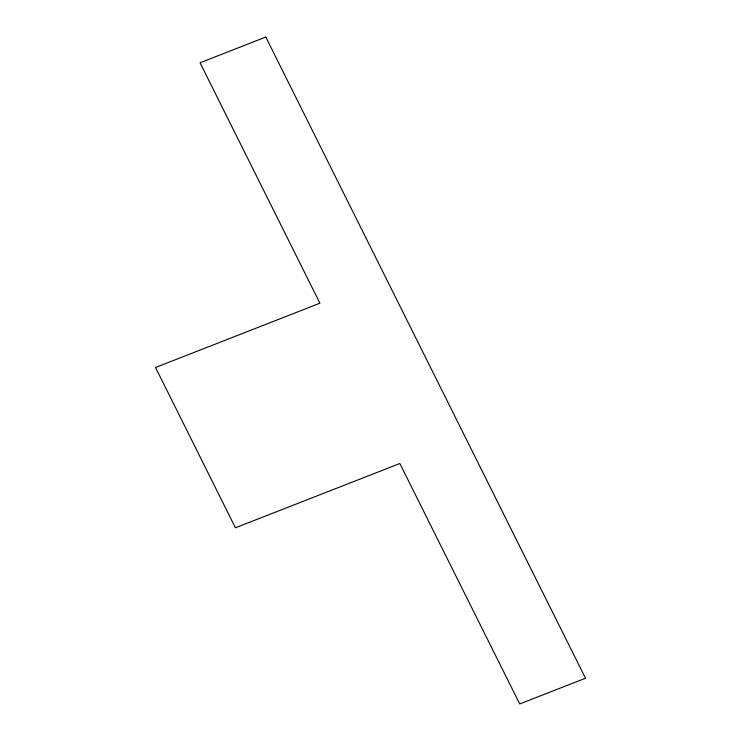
<?xml version="1.0" encoding="UTF-8"?>
<svg xmlns="http://www.w3.org/2000/svg" width="741" height="741" viewBox="0 0 741 741"><rect width="100%" height="100%" fill="white"/><g stroke="black" fill="none" stroke-linecap="round" stroke-linejoin="round"><path stroke-width="1.11" d="M265.797 37.05L200.042 62.763L319.917 303.208L155.517 367.499L235.434 527.796L399.844 463.505L519.719 703.95L585.483 678.237L265.797 37.05"/></g></svg>
